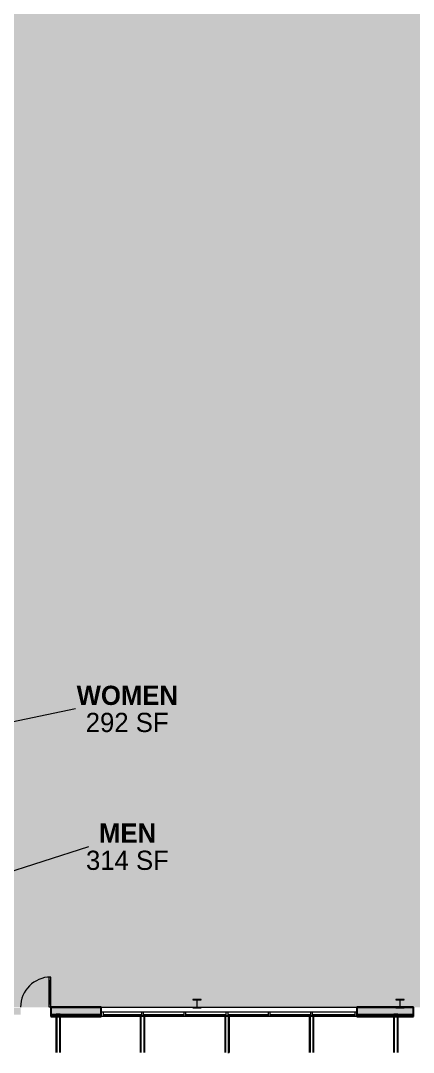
# Model space of a CAD drawing. Header units: inches. Extents: x -214893 to 4535, y -128673 to 1725.
# Drawn here: x 1138 to 1608, y -742 to 492 of the extents above; entities that cross this region are included whole.
import ezdxf

# ---------------------------------------------------------------- set-up
doc = ezdxf.new("R2010")
doc.units = ezdxf.units.IN
doc.header["$MEASUREMENT"] = 0
for name, color, linetype, lineweight in [('A-AREA-IDEN', 2, 'Continuous', 9), ('A-DETL-GENF', 92, 'Continuous', 9), ('A-DOOR', 31, 'Continuous', 9), ('A-DOOR-GLAZ', 31, 'Continuous', 15), ('A-GLAZ-CURT', 52, 'Continuous', 9), ('A-GLAZ-CWMG', 51, 'Continuous', 9), ('A-WALL', 113, 'Continuous', 9), ('A-WALL-PATT', 111, 'Continuous', 25), ('I-WALL', 2, 'Continuous', 9), ('L-SITE-WALL', 31, 'Continuous', 9), ('S-COLS', 52, 'Continuous', 9)]:
    doc.layers.add(name, color=color, linetype=linetype, lineweight=lineweight)
doc.styles.add('Century Gothic', font='GOTHIC.TTF', dxfattribs={"height": 22.993789})
doc.styles.add('Century Gothic_B', font='GOTHICB.TTF', dxfattribs={"height": 22.977918})
pattern_1 = [(0, (0, 0), (81.92, 20.48), [3.379, -58.061, 3.379, -58.061, -327.68]), (0, (0, 0), (81.92, 20.48), [-122.88, 3.379, -119.501, 3.379, -58.061, -143.36]), (0, (0, 0), (81.92, 20.48), [-307.2, 3.379, -37.581, 3.379, -99.021]), (120, (30.72, 10.24), (-58.6962, 60.7048), [3.379, -58.061, 3.379, -58.061, -327.68]), (120, (30.72, 10.24), (-58.6962, 60.7048), [-122.88, 3.379, -119.501, 3.379, -58.061, -143.36]), (120, (30.72, 10.24), (-58.6962, 60.7048), [-307.2, 3.379, -37.581, 3.379, -99.021]), (240, (40.96, 51.2), (-23.2238, -81.1848), [3.379, -58.061, 3.379, -58.061, -327.68]), (240, (40.96, 51.2), (-23.2238, -81.1848), [-122.88, 3.379, -119.501, 3.379, -58.061, -143.36]), (240, (40.96, 51.2), (-23.2238, -81.1848), [-307.2, 3.379, -37.581, 3.379, -99.021])]

# ---------------------------------------------------------------- blocks, each defined once
blk = doc.blocks.new('Single-Glass 1 - 36_ x 84_-598703-Floor Plan - Warehouse')
at = {"layer": 'A-DOOR', "color": 10, "lineweight": 13}
for p, q in [((16, 37.625), (16, 41.625)), ((18, 41.625), (16, 41.625)), ((16, 37.625), (18, 37.625)), ((18, 37.625), (18, 41.625)), ((16, 9.625), (18, 9.625)), ((16, 5.625), (16, 9.625)), ((18, 5.625), (16, 5.625)), ((18, 5.625), (18, 9.625))]:
    blk.add_line(p, q, dxfattribs=at)
at = {"layer": 'A-DOOR', "color": 7}
for p, q in [((16, 9.625), (16, 37.625)), ((18, 9.625), (18, 37.625))]:
    blk.add_line(p, q, dxfattribs=at)
blk.add_arc((18, 5.625), 36, 90, 180, dxfattribs=at)
at = {"layer": 'A-DOOR-GLAZ', "color": 50}
blk.add_line((17, 37.625), (17, 9.625), dxfattribs=at)
blk = doc.blocks.new('System Panel - Glazed-552699-Floor Plan - Warehouse')
at = {"layer": 'A-GLAZ-CURT', "color": 7}
for p, q in [((22.9, -0.8), (-22.9, -0.8)), ((-22.9, -0.8), (-22.9, -1.8)), ((-22.9, -1.8), (22.9, -1.8)), ((22.9, -1.8), (22.9, -0.8))]:
    blk.add_line(p, q, dxfattribs=at)
blk = doc.blocks.new('Rectangular Mullion - 2_5_ x 5_ rectangular-552695-Floor Plan - Warehouse')
at = {"layer": 'A-GLAZ-CWMG', "color": 7}
for p, q in [((1283.2, -693.5), (1237.4, -693.5)), ((1282, -698.5), (1237.4, -698.5))]:
    blk.add_line(p, q, dxfattribs=at)
blk = doc.blocks.new('Rectangular Mullion - 2_5_ x 5_ rectangular-552638-Floor Plan - Warehouse')
at = {"layer": 'A-GLAZ-CWMG', "color": 10, "lineweight": 13}
for p, q in [((-2.5, 2.5), (0, 2.5)), ((-2.5, -2.5), (-2.5, 2.5)), ((0, 2.5), (0, -2.5)), ((0, -2.5), (-2.5, -2.5))]:
    blk.add_line(p, q, dxfattribs=at)
blk = doc.blocks.new('Rectangular Mullion - 2_5_ x 5_ rectangular-552639-Floor Plan - Warehouse')
at = {"layer": 'A-GLAZ-CWMG', "color": 10, "lineweight": 13}
for p, q in [((0, 2.5), (-2.5, 2.5)), ((-2.5, 2.5), (-2.5, -2.5)), ((0, -2.5), (0, 2.5)), ((-2.5, -2.5), (0, -2.5))]:
    blk.add_line(p, q, dxfattribs=at)
blk = doc.blocks.new('System Panel - Glazed-552889-Floor Plan - Warehouse')
at = {"layer": 'A-GLAZ-CURT', "color": 7}
for p, q in [((24, -0.75), (-24, -0.75)), ((-24, -0.75), (-24, -1.75)), ((-24, -1.75), (24, -1.75)), ((24, -1.75), (24, -0.75))]:
    blk.add_line(p, q, dxfattribs=at)
blk = doc.blocks.new('System Panel - Glazed-552890-Floor Plan - Warehouse')
at = {"layer": 'A-GLAZ-CURT', "color": 7}
for p, q in [((8.2, -0.7), (-8.2, -0.7)), ((-8.2, -0.7), (-8.2, -1.8)), ((-8.2, -1.8), (8.2, -1.8)), ((8.2, -1.8), (8.2, -0.7))]:
    blk.add_line(p, q, dxfattribs=at)
blk = doc.blocks.new('System Panel - Glazed-552643-Floor Plan - Warehouse')
at = {"layer": 'A-GLAZ-CURT', "color": 7}
for p, q in [((15.8, -0.7), (-15.8, -0.7)), ((-15.8, -0.7), (-15.8, -1.8)), ((-15.8, -1.8), (15.8, -1.8)), ((15.8, -1.8), (15.8, -0.7))]:
    blk.add_line(p, q, dxfattribs=at)
blk = doc.blocks.new('System Panel - Glazed-552644-Floor Plan - Warehouse')
at = {"layer": 'A-GLAZ-CURT', "color": 7}
for p, q in [((25.4, -0.7), (-25.4, -0.7)), ((-25.4, -0.7), (-25.4, -1.8)), ((-25.4, -1.8), (25.4, -1.8)), ((25.4, -1.8), (25.4, -0.7))]:
    blk.add_line(p, q, dxfattribs=at)
blk = doc.blocks.new('Rectangular Mullion - 2_5_ x 5_ rectangular-552887-Floor Plan - Warehouse')
at = {"layer": 'A-GLAZ-CWMG', "color": 7}
for p, q in [((1384.2, -693.5), (1336.2, -693.5)), ((1383, -698.5), (1336.2, -698.5))]:
    blk.add_line(p, q, dxfattribs=at)
blk = doc.blocks.new('Rectangular Mullion - 2_5_ x 5_ rectangular-V20-Floor Plan - Warehouse')
at = {"layer": 'A-GLAZ-CWMG', "color": 7}
for p, q in [((1434.7, -693.5), (1386.7, -693.5)), ((1434.7, -698.5), (1387.8, -698.5))]:
    blk.add_line(p, q, dxfattribs=at)
blk = doc.blocks.new('Rectangular Mullion - 2_5_ x 5_ rectangular-552888-Floor Plan - Warehouse')
at = {"layer": 'A-GLAZ-CWMG', "color": 7}
for p, q in [((1453.5, -693.5), (1437.2, -693.5)), ((1453.5, -698.5), (1437.2, -698.5))]:
    blk.add_line(p, q, dxfattribs=at)
blk = doc.blocks.new('Rectangular Mullion - 2_5_ x 5_ rectangular-551479-Floor Plan - Warehouse')
at = {"layer": 'A-GLAZ-CWMG', "color": 7}
for p, q in [((1485.2, -693.5), (1453.5, -693.5)), ((1484, -698.5), (1453.5, -698.5))]:
    blk.add_line(p, q, dxfattribs=at)
blk = doc.blocks.new('Rectangular Mullion - 2_5_ x 5_ rectangular-551380-Floor Plan - Warehouse')
at = {"layer": 'A-GLAZ-CWMG', "color": 7}
for p, q in [((1538.4, -693.5), (1487.7, -693.5)), ((1538.4, -698.5), (1488.8, -698.5))]:
    blk.add_line(p, q, dxfattribs=at)
blk = doc.blocks.new('Rectangular Mullion - 2_5_ x 5_ rectangular-552636-Floor Plan - Warehouse')
at = {"layer": 'A-GLAZ-CWMG', "color": 10, "lineweight": 13}
for p, q in [((-1.25, 2.5), (1.25, 2.5)), ((-1.25, -2.5), (-1.25, 2.5)), ((1.25, 2.5), (1.25, -2.5)), ((1.25, -2.5), (-1.25, -2.5))]:
    blk.add_line(p, q, dxfattribs=at)
blk = doc.blocks.new('Open Source Metal Building_Exterior_rvt-1-Floor Plan - Warehouse')
at = {"layer": 'A-WALL-PATT', "lineweight": 9}
h = blk.add_hatch(dxfattribs=at)
h.set_pattern_fill('FP_2', color=8, style=0, pattern_type=2)
h.set_pattern_definition([(161.57, (1.28, 1.28), (-10.2404037, -0.0005683), [0, -72.858, 8.09, 0]), (18.43, (-1.28, 1.28), (-10.2404037, 0.0005683), [0, -72.858, 8.09, 0]), (108.43, (1.28, 1.28), (5.118465, -25.601926), [24.282, -56.666]), (71.57, (-1.28, 1.28), (5.118465, 25.601926), [24.282, -56.666])])
h.paths.add_polyline_path([(-2103.1, -696.5), (385.6, -696.5), (385.6, -688.5), (-2103.1, -688.5)], flags=0)
h.paths.add_polyline_path([(2852.2, -696.5), (4519.4, -696.5), (4519.4, -688.5), (1644.4, -688.5), (1644.4, -696.5), (2310.6, -696.5)], flags=0)
h.paths.add_polyline_path([(421.6, -696.5), (1138.4, -696.5), (1138.4, -688.5), (421.6, -688.5)], flags=0)
h.paths.add_polyline_path([(1608.4, -696.5), (1608.4, -688.5), (1540.9, -688.5), (1540.9, -696.5)], flags=0)
h.paths.add_polyline_path([(1227.5, -696.5), (1234.9, -696.5), (1234.9, -688.5), (1174.4, -688.5), (1174.4, -696.5)], flags=0)
h = blk.add_hatch(dxfattribs=at)
h.set_pattern_fill('FP_3', style=0, pattern_type=2)
h.set_pattern_definition([(0, (0, 0), (0, 30.216), []), (90, (0, 0), (-30.216, 2e-15), [])])
h.paths.add_polyline_path([(2852.2, -697.5), (4520.4, -697.5), (4520.4, -696.5), (2042.3, -696.5), (2042.3, -697.5), (2310.6, -697.5)], flags=0)
h.paths.add_polyline_path([(1608.4, -697.5), (1608.4, -696.5), (1589.2, -696.5), (1589.2, -697.5)], flags=0)
h.paths.add_polyline_path([(1749.9, -696.5), (1753.8, -697.5), (2034.3, -697.5), (2034.3, -696.5), (1752.1, -696.5)], flags=0)
h.paths.add_polyline_path([(1644.4, -697.5), (1749.9, -697.5), (1749.9, -696.5), (1644.4, -696.5)], flags=0)
h.paths.add_polyline_path([(1540.9, -697.5), (1585.7, -697.5), (1585.7, -696.5), (1540.9, -696.5)], flags=0)
h.paths.add_polyline_path([(1227.5, -697.5), (1234.9, -697.5), (1234.9, -696.5), (1185.8, -696.5), (1185.8, -697.5)], flags=0)
h.paths.add_polyline_path([(1181, -697.5), (1181, -696.5), (1174.4, -696.5), (1174.4, -697.5)], flags=0)
h.paths.add_polyline_path([(898.7, -697.5), (898.7, -696.5), (626.9, -696.5), (626.9, -697.5), (889, -697.5)], flags=0)
h.paths.add_polyline_path([(902.2, -697.5), (1138.4, -697.5), (1138.4, -696.5), (902.2, -696.5), (902.2, -696.8)], flags=0)
h.paths.add_polyline_path([(421.6, -697.5), (623.4, -697.5), (623.4, -696.5), (421.6, -696.5)], flags=0)
h.paths.add_polyline_path([(367.9, -697.5), (370.4, -697.5), (370.4, -696.5), (-2111.1, -696.5), (-2111.1, -697.5), (279.8, -697.5)], flags=0)
h.paths.add_polyline_path([(379.2, -697.5), (385.6, -697.5), (385.6, -696.5), (378.4, -696.5), (378.4, -697.5)], flags=0)
at = {"layer": 'S-COLS'}
h = blk.add_hatch(dxfattribs=at)
h.set_pattern_fill('FP_4', color=256, style=0, pattern_type=2)
h.set_pattern_definition([(45, (0, 0), (-25.3427, 25.3427), []), (45, (0, 38.4), (-25.3427, 25.3427), [])])
h.paths.add_polyline_path([(1354.4, -688.5), (1354.4, -688), (1344.4, -688), (1344.4, -688.5)], flags=0)
at = {"layer": 'A-WALL', "color": 7}
for p, q in [((1234.9, -688.5), (1174.4, -688.5)), ((1608.4, -688.5), (1540.9, -688.5)), ((1234.9, -696.5), (1174.4, -696.5)), ((1234.9, -697.5), (1174.4, -697.5)), ((1608.4, -696.5), (1540.9, -696.5)), ((1608.4, -697.5), (1540.9, -697.5))]:
    blk.add_line(p, q, dxfattribs=at)
at = {"layer": 'L-SITE-WALL', "color": 250, "lineweight": 25}
for p, q in [((1234.9, -687.7), (1174.4, -687.7)), ((1174.4, -687.7), (1174.4, -699)), ((1234.9, -699), (1234.9, -687.7)), ((1608.4, -687.7), (1540.9, -687.7)), ((1540.9, -687.7), (1540.9, -699)), ((1608.4, -699), (1608.4, -687.7)), ((1174.4, -699), (1234.9, -699)), ((1540.9, -699), (1608.4, -699))]:
    blk.add_line(p, q, dxfattribs=at)
at = {"layer": 'L-SITE-WALL', "color": 7}
for p, q in [((1234.9, -687.7), (1349, -687.7)), ((1349.8, -687.7), (1540.9, -687.7)), ((1282, -699), (1234.9, -699)), ((1383, -699), (1286.8, -699)), ((1484, -699), (1387.8, -699)), ((1540.9, -699), (1488.8, -699))]:
    blk.add_line(p, q, dxfattribs=at)
at = {"layer": 'S-COLS', "color": 50, "lineweight": 15}
for p, q in [((1354.4, -678.5), (1344.4, -678.5)), ((1344.4, -678.5), (1344.4, -679)), ((1344.4, -679), (1348.5, -679)), ((1348.5, -687.9), (1344.4, -687.9)), ((1344.4, -687.9), (1344.4, -688.5)), ((1344.4, -688.5), (1354.4, -688.5)), ((1349.2, -679.7), (1349.2, -687.2)), ((1349.5, -687.2), (1349.5, -679.7)), ((1350.2, -679), (1354.4, -679)), ((1354.4, -687.9), (1350.2, -687.9)), ((1354.4, -679), (1354.4, -678.5)), ((1354.4, -688.5), (1354.4, -687.9)), ((1597.4, -678.5), (1587.4, -678.5)), ((1587.4, -678.5), (1587.4, -679)), ((1587.4, -679), (1591.5, -679)), ((1591.5, -687.9), (1587.4, -687.9)), ((1587.4, -687.9), (1587.4, -688.5)), ((1587.4, -688.5), (1597.4, -688.5)), ((1592.2, -679.7), (1592.2, -687.2)), ((1592.5, -687.2), (1592.5, -679.7)), ((1593.2, -679), (1597.4, -679)), ((1597.4, -687.9), (1593.2, -687.9)), ((1597.4, -679), (1597.4, -678.5)), ((1597.4, -688.5), (1597.4, -687.9))]:
    blk.add_line(p, q, dxfattribs=at)
for centre, start, end in [((1348.5, -679.7), 0, 90), ((1348.5, -687.2), 270, 0), ((1350.2, -679.7), 90, 180), ((1350.2, -687.2), 180, 270), ((1591.5, -679.7), 0, 90), ((1591.5, -687.2), 270, 0), ((1593.2, -679.7), 90, 180), ((1593.2, -687.2), 180, 270)]:
    blk.add_arc(centre, 0.691, start, end, dxfattribs=at)
at = {"lineweight": 9}
for name, p in [('Single-Glass 1 - 36_ x 84_-598703-Floor Plan - Warehouse', (1156.4, -693.3)), ('Rectangular Mullion - 2_5_ x 5_ rectangular-552695-Floor Plan - Warehouse', (0, 0)), ('System Panel - Glazed-552699-Floor Plan - Warehouse', (1260.3, -696)), ('Rectangular Mullion - 2_5_ x 5_ rectangular-V20-Floor Plan - Warehouse', (-101, 0)), ('System Panel - Glazed-552889-Floor Plan - Warehouse', (1309.7, -696)), ('Rectangular Mullion - 2_5_ x 5_ rectangular-552887-Floor Plan - Warehouse', (0, 0)), ('System Panel - Glazed-552889-Floor Plan - Warehouse', (1360.2, -696)), ('Rectangular Mullion - 2_5_ x 5_ rectangular-V20-Floor Plan - Warehouse', (0, 0)), ('System Panel - Glazed-552889-Floor Plan - Warehouse', (1410.7, -696)), ('Rectangular Mullion - 2_5_ x 5_ rectangular-552888-Floor Plan - Warehouse', (0, 0)), ('System Panel - Glazed-552890-Floor Plan - Warehouse', (1445.3, -696)), ('Rectangular Mullion - 2_5_ x 5_ rectangular-551479-Floor Plan - Warehouse', (0, 0)), ('System Panel - Glazed-552643-Floor Plan - Warehouse', (1469.3, -696)), ('Rectangular Mullion - 2_5_ x 5_ rectangular-551380-Floor Plan - Warehouse', (0, 0)), ('System Panel - Glazed-552644-Floor Plan - Warehouse', (1513, -696))]:
    blk.add_blockref(name, p, dxfattribs=at)
at = {"lineweight": 9, "rotation": 180}
blk.add_blockref('Rectangular Mullion - 2_5_ x 5_ rectangular-552639-Floor Plan - Warehouse', (1234.9, -696), dxfattribs=at)
at = {"lineweight": 9, "extrusion": (0, 0, -1), "rotation": 180}
for name, p in [('Rectangular Mullion - 2_5_ x 5_ rectangular-552636-Floor Plan - Warehouse', (-1284.4, -696)), ('Rectangular Mullion - 2_5_ x 5_ rectangular-552636-Floor Plan - Warehouse', (-1334.9, -696)), ('Rectangular Mullion - 2_5_ x 5_ rectangular-552636-Floor Plan - Warehouse', (-1385.4, -696)), ('Rectangular Mullion - 2_5_ x 5_ rectangular-552636-Floor Plan - Warehouse', (-1435.9, -696)), ('Rectangular Mullion - 2_5_ x 5_ rectangular-552636-Floor Plan - Warehouse', (-1486.4, -696)), ('Rectangular Mullion - 2_5_ x 5_ rectangular-552638-Floor Plan - Warehouse', (-1540.9, -696))]:
    blk.add_blockref(name, p, dxfattribs=at)

msp = doc.modelspace()

# ---------------------------------------------------------------- hatches: boundary and pattern name
at = {"layer": 'A-DETL-GENF'}
h = msp.add_hatch(color=7, dxfattribs=at)
h.paths.add_polyline_path([(3555.3, -688), (4511.4, -688), (4511.4, 1701), (-2108, 1701), (-2108, -688), (2852.2, -688)], flags=0)
h.paths.add_polyline_path([(-1744.1, -329.5), (-1744.1, -329.5), (-1744.1, -326)], flags=0)
at = {"layer": 'A-WALL-PATT', "lineweight": 9}
h = msp.add_hatch(dxfattribs=at)
h.set_pattern_fill('FP_1', color=256, style=0, pattern_type=2)
h.set_pattern_definition(pattern_1)
h.paths.add_polyline_path([(1185.2, -741.7), (1185.8, -741.7), (1185.8, -699), (1185.2, -699)], flags=0)
h.paths.add_polyline_path([(1185.2, -697.5), (1185.8, -697.5), (1185.8, -696.5), (1185.2, -696.5)], flags=0)
h = msp.add_hatch(dxfattribs=at)
h.set_pattern_fill('FP_1', color=256, style=0, pattern_type=2)
h.set_pattern_definition(pattern_1)
h.paths.add_polyline_path([(1286.2, -741.7), (1286.8, -741.7), (1286.8, -698.5), (1286.2, -698.5), (1286.2, -699)], flags=0)
h = msp.add_hatch(dxfattribs=at)
h.set_pattern_fill('FP_1', color=256, style=0, pattern_type=2)
h.set_pattern_definition(pattern_1)
h.paths.add_polyline_path([(1387.2, -741.7), (1387.8, -741.7), (1387.8, -698.5), (1387.2, -698.5), (1387.2, -699)], flags=0)
h = msp.add_hatch(dxfattribs=at)
h.set_pattern_fill('FP_1', color=256, style=0, pattern_type=2)
h.set_pattern_definition(pattern_1)
h.paths.add_polyline_path([(1585.3, -741.7), (1585.7, -741.7), (1585.7, -699), (1585, -699), (1585, -741.7)], flags=0)
h = msp.add_hatch(dxfattribs=at)
h.set_pattern_fill('FP_1', color=256, style=0, pattern_type=2)
h.set_pattern_definition(pattern_1)
h.paths.add_polyline_path([(1589.4, -741.7), (1589.8, -741.7), (1589.8, -699), (1589.2, -699), (1589.2, -741.7)], flags=0)

# ---------------------------------------------------------------- linework, layer by layer
at = {"layer": 'A-AREA-IDEN'}
for p, q in [((879.4, -398.7), (1203.9, -330.8)), ((982.9, -571.8), (1220.2, -495.5))]:
    msp.add_line(p, q, dxfattribs=at)
at = {"layer": 'A-WALL'}
for p, q in [((1181.7, -696.5), (1181.7, -741.7)), ((1185.2, -696.5), (1185.2, -741.7)), ((1282.7, -741.7), (1282.7, -698.5)), ((1286.2, -741.7), (1286.2, -698.5)), ((1383.7, -741.7), (1383.7, -698.5)), ((1387.2, -741.7), (1387.2, -698.5)), ((1484.7, -698.5), (1484.7, -741.7)), ((1488.2, -698.5), (1488.2, -741.7)), ((1585.7, -741.7), (1585.7, -696.5)), ((1589.2, -741.7), (1589.2, -696.5))]:
    msp.add_line(p, q, dxfattribs=at)
at = {"layer": 'I-WALL', "lineweight": 25}
for p, q in [((1185.8, -696.5), (1181, -696.5)), ((1181, -696.5), (1181, -741.7)), ((1185.8, -741.7), (1185.8, -696.5)), ((1282, -698.5), (1282, -741.7)), ((1286.8, -698.5), (1282, -698.5)), ((1286.8, -741.7), (1286.8, -698.5)), ((1383, -698.5), (1383, -741.7)), ((1387.8, -698.5), (1383, -698.5)), ((1387.8, -741.7), (1387.8, -698.5)), ((1488.8, -698.5), (1484, -698.5)), ((1484, -698.5), (1484, -741.7)), ((1488.8, -741.7), (1488.8, -698.5)), ((1585, -696.5), (1585, -741.7)), ((1589.8, -696.5), (1585, -696.5)), ((1589.8, -741.7), (1589.8, -696.5))]:
    msp.add_line(p, q, dxfattribs=at)

# ---------------------------------------------------------------- block references
at = {"lineweight": 5}
msp.add_blockref('Open Source Metal Building_Exterior_rvt-1-Floor Plan - Warehouse', (0, 0), dxfattribs=at)

# ---------------------------------------------------------------- texts
at = {"layer": 'A-AREA-IDEN', "attachment_point": 2}
for s, insert, char_height, width, line_spacing_factor, style in [('WOMEN', (1266.1, -303.4), 22.98, 149.472, 0.984796, 'Century Gothic_B'), ('292 SF', (1265.9, -335.8), 22.99, 110.592, 0.984117, 'Century Gothic'), ('MEN', (1266.4, -468.1), 22.98, 82.656, 0.984796, 'Century Gothic_B'), ('314 SF', (1266.2, -500.6), 22.99, 110.592, 0.984117, 'Century Gothic')]:
    msp.add_mtext(s, dxfattribs=dict(at, insert=insert, char_height=char_height, width=width, line_spacing_factor=line_spacing_factor, style=style))

doc.saveas('drawing.dxf')
